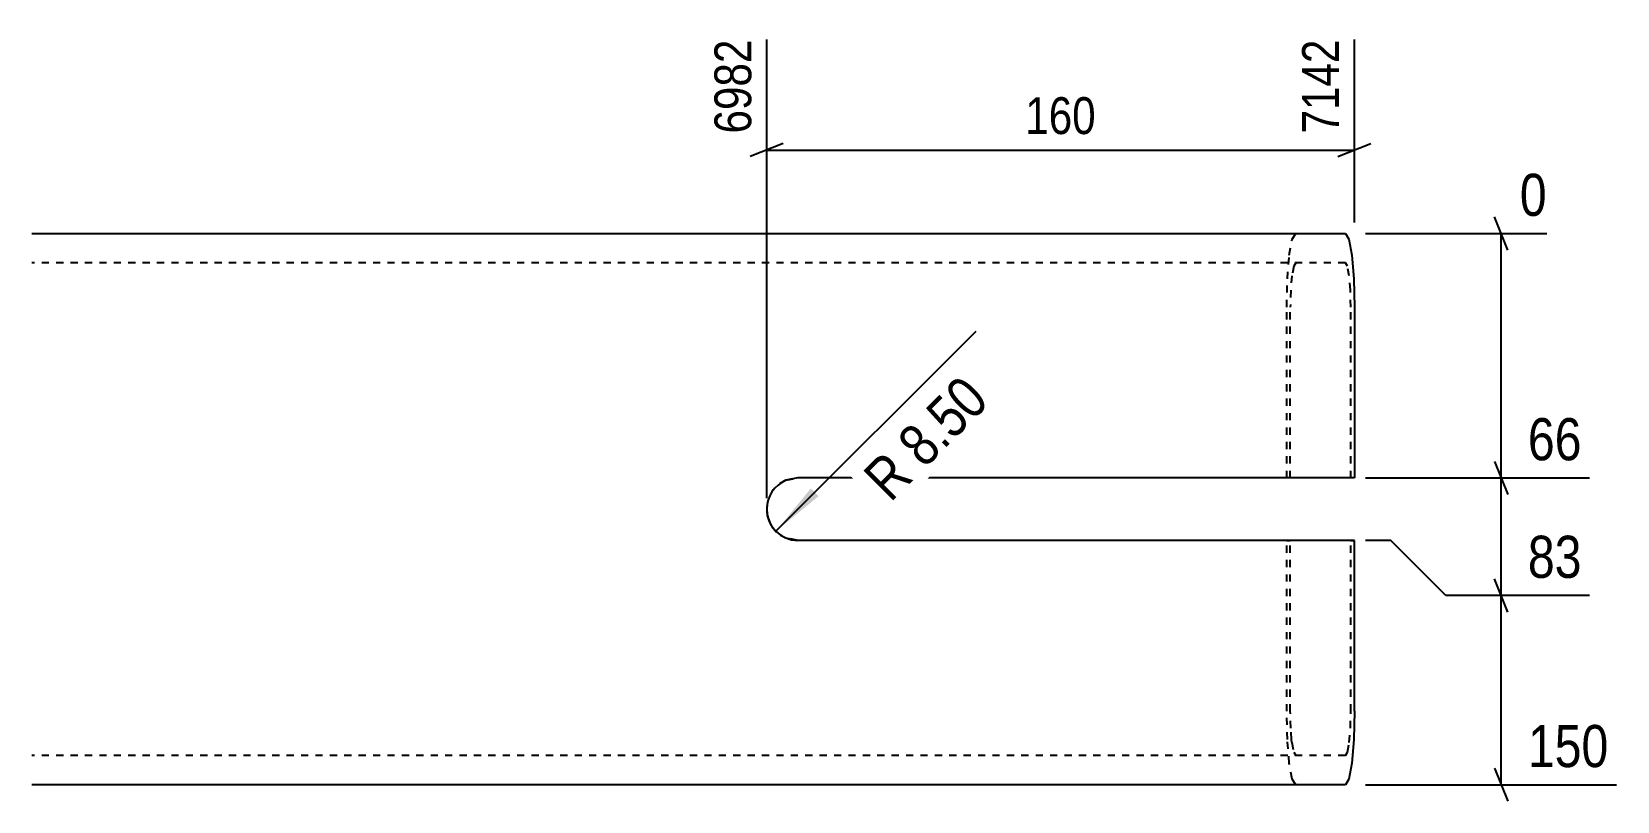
# Model space of a CAD drawing. Header units: millimetres. Extents: x 9 to 20439, y 7 to 253.
# Drawn here: x 6791 to 7222.5, y 9 to 218.4 of the extents above; entities that cross this region are included whole.
import ezdxf

# ---------------------------------------------------------------- set-up
doc = ezdxf.new("R2010")
doc.units = ezdxf.units.MM
doc.linetypes.add('DXK_LINE_DOT2', pattern=[3.9198, 1.9599, -1.9599])
doc.layers.add('MÅLSÆTNING', color=7, linetype='Continuous')
doc.layers.add('STÅL', color=7, linetype='Continuous')
doc.styles.add('Arial Narrow', font='ARIALN.TTF', dxfattribs={"height": 0.2})

msp = doc.modelspace()

# ---------------------------------------------------------------- hatches: boundary and pattern name
at = {"layer": 'MÅLSÆTNING', "linetype": 'Continuous'}
msp.add_hatch(color=7, dxfattribs=at).paths.add_polyline_path([(7005.16, 92.04), (6993.49, 82.49), (7003.04, 94.16)])

# ---------------------------------------------------------------- linework, layer by layer
at = {"layer": 'MÅLSÆTNING', "color": 7, "linetype": 'Continuous'}
for p, q in [((6991, 91.5), (6991, 216.31)), ((7150.92, 166.5), (7150.92, 216.31)), ((6995.5, 188.02), (6986.5, 184.42)), ((6991, 186.22), (7150.92, 186.22)), ((7146.42, 184.42), (7155.42, 188.02)), ((7192.64, 159), (7189.04, 168)), ((7153.92, 163.5), (7203.25, 163.5)), ((7190.84, 97), (7190.84, 163.5)), ((6993.49, 82.49), (7047.97, 136.97)), ((7189.04, 101.5), (7192.64, 92.5)), ((7189.04, 101.5), (7192.64, 92.5)), ((7153.92, 97), (7214.94, 97)), ((7153.92, 97), (7214.94, 97)), ((7190.84, 65), (7190.84, 97)), ((7160.84, 80), (7153.92, 80)), ((7160.84, 80), (7153.92, 80)), ((7175.84, 65), (7160.84, 80)), ((7175.84, 65), (7160.84, 80)), ((7192.64, 60.5), (7189.04, 69.5)), ((7192.64, 60.5), (7189.04, 69.5)), ((7214.94, 65), (7175.84, 65)), ((7214.94, 65), (7175.84, 65)), ((7190.84, 13.5), (7190.84, 65)), ((7189.04, 18), (7192.64, 9)), ((7153.92, 13.5), (7222.25, 13.5))]:
    msp.add_line(p, q, dxfattribs=at)
msp.add_arc((6999.5, 88.5), 8.5, 180, 270, dxfattribs=at)
at = {"layer": 'STÅL', "color": 2, "linetype": 'Continuous'}
for p, q in [((6791, 163.5), (7148.47, 163.5)), ((7148.47, 163.5), (7149.41, 161.98)), ((7149.41, 161.98), (7150.2, 157.64)), ((7150.2, 157.64), (7150.74, 151.15)), ((7150.74, 151.15), (7150.92, 143.5)), ((7150.92, 143.5), (7150.92, 97)), ((6999.5, 97), (6996.25, 96.35)), ((7150.92, 97), (6999.5, 97)), ((6996.25, 80.65), (6999.5, 80)), ((7150.92, 80), (6999.5, 80)), ((7150.92, 33.5), (7150.92, 80)), ((7150.92, 33.5), (7150.74, 25.85)), ((7150.74, 25.85), (7150.2, 19.36)), ((7150.2, 19.36), (7149.41, 15.02)), ((7148.47, 13.5), (6791, 13.5)), ((7149.41, 15.02), (7148.47, 13.5))]:
    msp.add_line(p, q, dxfattribs=at)
at = {"layer": 'STÅL', "color": 7, "linetype": 'DXK_LINE_DOT2'}
for p, q in [((7133.22, 157.64), (7134.02, 161.98)), ((7134.02, 161.98), (7134.96, 163.5)), ((7148.47, 155.5), (6791, 155.5)), ((7132.69, 151.15), (7133.22, 157.64)), ((7134.96, 155.5), (7134.4, 154.59)), ((7149.03, 154.59), (7148.47, 155.5)), ((7132.5, 143.5), (7132.69, 151.15)), ((7133.92, 151.99), (7133.6, 148.09)), ((7134.4, 154.59), (7133.92, 151.99)), ((7149.51, 151.99), (7149.03, 154.59)), ((7149.83, 148.09), (7149.51, 151.99)), ((7133.6, 148.09), (7133.49, 143.5)), ((7149.94, 143.5), (7149.83, 148.09)), ((7132.5, 97), (7132.5, 143.5)), ((7133.49, 97), (7133.49, 143.5)), ((7149.94, 97), (7149.94, 143.5)), ((6996.25, 96.35), (6999.5, 97)), ((6999.5, 80), (6996.25, 80.65)), ((7132.5, 33.5), (7132.5, 80)), ((7132.5, 80), (7133.49, 80)), ((7133.49, 33.5), (7133.49, 80)), ((7149.94, 33.5), (7149.94, 80)), ((7149.94, 80), (7150.92, 80)), ((7132.69, 25.85), (7132.5, 33.5)), ((7133.6, 28.91), (7133.49, 33.5)), ((7149.83, 28.91), (7149.94, 33.5)), ((7133.85, 25.85), (7133.6, 28.91)), ((7149.51, 25.01), (7149.83, 28.91)), ((7133.22, 19.36), (7132.69, 25.85)), ((7133.92, 25.01), (7133.85, 25.85)), ((7133.92, 25.01), (7134.4, 22.41)), ((7134.4, 22.41), (7134.96, 21.5)), ((7148.47, 21.5), (7149.03, 22.41)), ((7149.03, 22.41), (7149.51, 25.01)), ((7148.47, 21.5), (6791, 21.5)), ((7134.02, 15.02), (7133.22, 19.36)), ((7134.96, 13.5), (7134.02, 15.02))]:
    msp.add_line(p, q, dxfattribs=at)
at = {"layer": 'STÅL', "color": 2, "linetype": 'Continuous'}
msp.add_arc((6999.5, 88.5), 8.5, 112.5, 247.5, dxfattribs=at)
at = {"layer": 'STÅL', "color": 7, "linetype": 'DXK_LINE_DOT2'}
msp.add_arc((6999.5, 88.5), 8.5, 112.5, 247.5, dxfattribs=at)

# ---------------------------------------------------------------- wipeouts: each hides what was drawn before it
at = {"color": 0}
msp.add_wipeout([(7082.66, 188.47), (7082.66, 203.17), (7059.26, 203.17), (7059.26, 188.47)], dxfattribs=at).dxf.layer = 'MÅLSÆTNING'
at = {"color": 0, "linetype": 'Continuous'}
for points in [[(7215.15, 99.4), (7215.15, 116.2), (7195.73, 116.2), (7195.73, 99.4)], [(7215.15, 67.4), (7215.15, 84.2), (7195.73, 84.2), (7195.73, 67.4)], [(7222.46, 15.9), (7222.46, 32.7), (7195.73, 32.7), (7195.73, 15.9)]]:
    msp.add_wipeout(points, dxfattribs=at).dxf.layer = 'MÅLSÆTNING'

# ---------------------------------------------------------------- next in the draw order: texts
at = {"layer": 'MÅLSÆTNING', "color": 3, "style": 'Arial Narrow'}
msp.add_text('160', height=10.021, dxfattribs=at).set_placement((7061.36, 190.57))
at = {"layer": 'MÅLSÆTNING', "color": 3, "linetype": 'Continuous', "style": 'Arial Narrow'}
for s, p in [('66', (7198.13, 101.8)), ('83', (7198.13, 69.8)), ('150', (7198.13, 18.3))]:
    msp.add_text(s, height=11.453, dxfattribs=at).set_placement(p)

# ---------------------------------------------------------------- next in the draw order: wipeouts: each hides what was drawn before it
at = {"color": 0, "linetype": 'Continuous'}
for points in [[(6988.9, 218.41), (6974.2, 218.41), (6974.2, 188.62), (6988.9, 188.62)], [(7148.82, 218.41), (7134.12, 218.41), (7134.12, 188.62), (7148.82, 188.62)], [(7205.65, 165.9), (7205.65, 182.7), (7193.54, 182.7), (7193.54, 165.9)]]:
    msp.add_wipeout(points, dxfattribs=at).dxf.layer = 'MÅLSÆTNING'
at = {"color": 0}
msp.add_wipeout([(7055.44, 117.5), (7043.56, 129.38), (7012.77, 98.59), (7024.65, 86.71)], dxfattribs=at).dxf.layer = 'MÅLSÆTNING'

# ---------------------------------------------------------------- next in the draw order: texts
at = {"layer": 'MÅLSÆTNING', "color": 3, "linetype": 'Continuous', "style": 'Arial Narrow'}
for s, p in [('6982', (6986.8, 190.72)), ('7142', (7146.72, 190.72))]:
    msp.add_text(s, height=10.021, rotation=90.0002, dxfattribs=at).set_placement(p)
msp.add_text('0', height=11.45, dxfattribs=at).set_placement((7195.94, 168.3))
at = {"layer": 'MÅLSÆTNING', "color": 3, "style": 'Arial Narrow'}
msp.add_text('R 8.50', height=11.453, rotation=45.0001, dxfattribs=at).set_placement((7024.65, 90.11))

doc.saveas('drawing.dxf')
